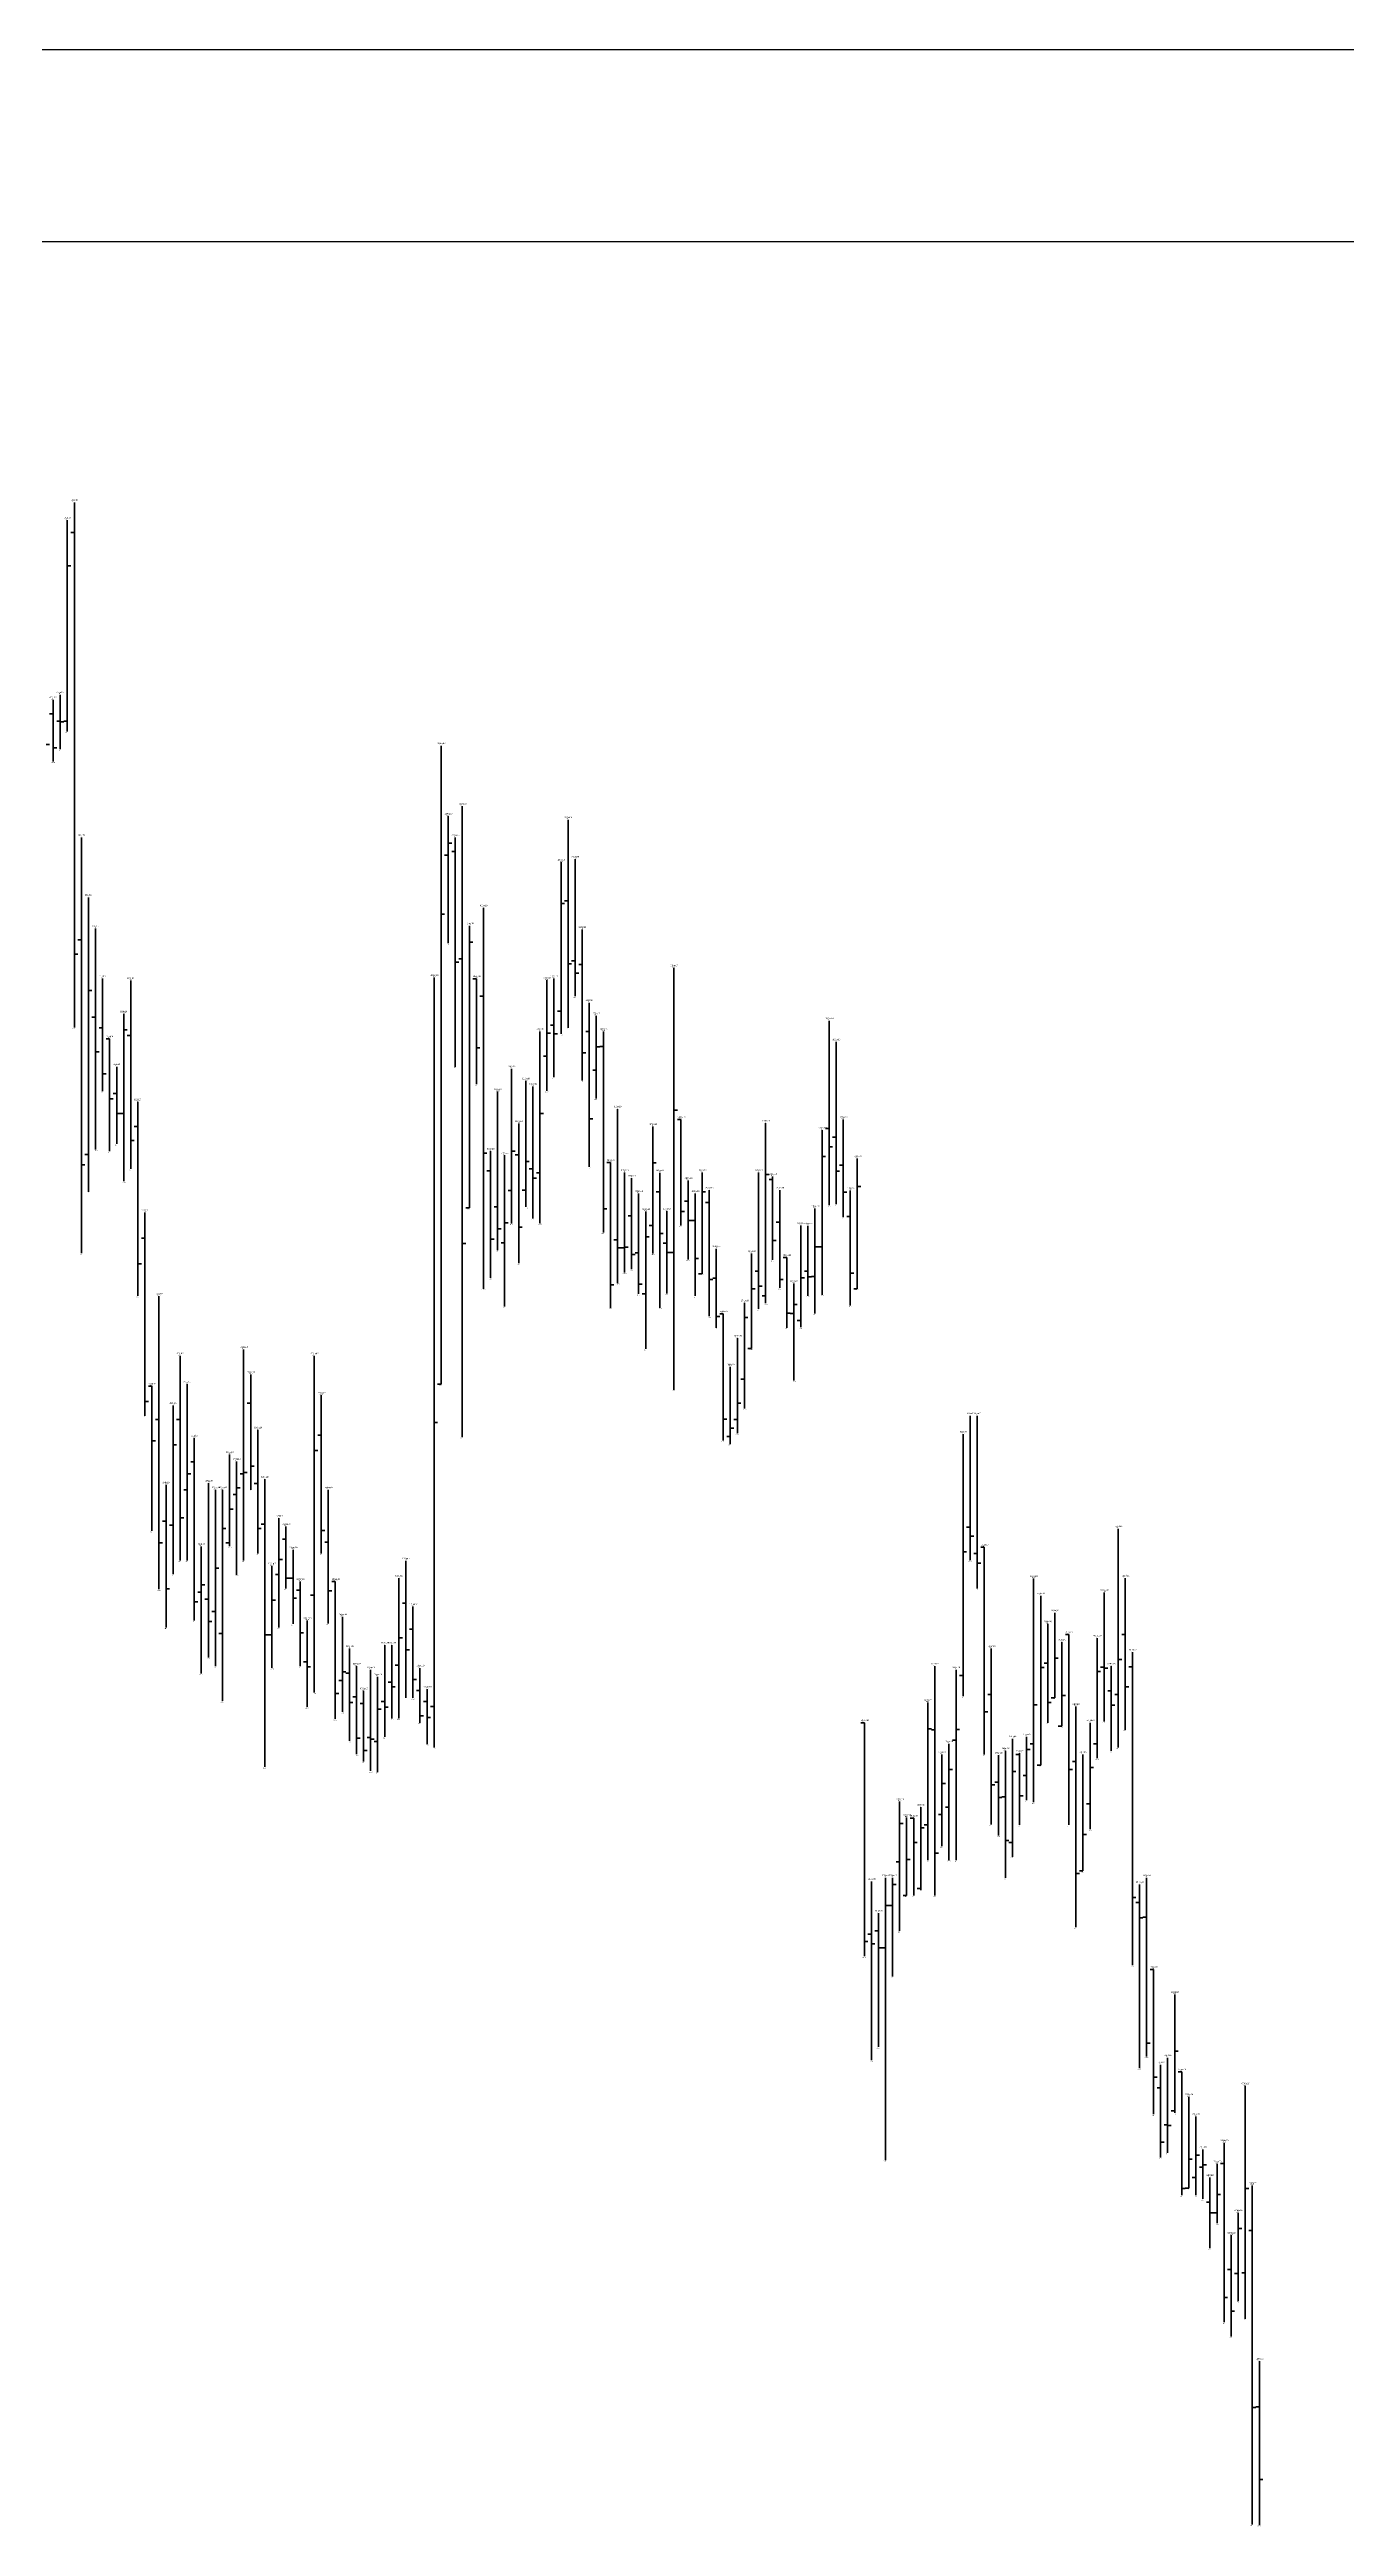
# Model space of a CAD drawing. Header units: inches. Extents: x 0 to 30000, y -20 to 2443.
# Drawn here: x 6080.5 to 6264.4, y 548 to 899.2 of the extents above; entities that cross this region are included whole.
import ezdxf

# ---------------------------------------------------------------- set-up
doc = ezdxf.new("R2010")
doc.units = ezdxf.units.IN
doc.header["$MEASUREMENT"] = 0
for name, color, linetype in [('DATE', 7, 'Continuous'), ('Graph', 7, 'Continuous'), ('Rate', 7, 'Continuous')]:
    doc.layers.add(name, color=color, linetype=linetype)
doc.styles.get("Standard").update_dxf_attribs({"font": 'arial.ttf'})

msp = doc.modelspace()

# ---------------------------------------------------------------- linework, layer by layer
at = {"layer": 'Graph', "color": 3, "lineweight": 35}
for p, q in [((6083, 832.5), (6083, 802.5)), ((6083, 826), (6083.5, 826)), ((6080, 800.675), (6080.5, 800.675)), ((6083, 804), (6082.5, 804)), ((6136, 800.5), (6136, 710)), ((6137, 790.5), (6137, 772.5)), ((6137, 786.675), (6137.5, 786.675)), ((6137, 785), (6136.5, 785)), ((6153, 783.975), (6153, 759.65)), ((6086, 779), (6086, 737.25)), ((6136, 776.625), (6136.5, 776.625)), ((6153, 778.15), (6153.5, 778.15)), ((6140, 774.975), (6140, 735)), ((6140, 772.675), (6140.5, 772.675)), ((6086, 765.8), (6086.5, 765.8)), ((6135, 767.625), (6135, 658.475)), ((6151, 767.25), (6151, 751.575)), ((6169, 769), (6169, 709.2)), ((6091, 762.475), (6091, 738.775)), ((6153, 762.85), (6152.5, 762.85)), ((6158, 762.2), (6158, 750.5)), ((6091, 760.225), (6091.5, 760.225)), ((6150, 760), (6150, 732.825)), ((6151, 759.75), (6151.5, 759.75)), ((6151, 756.5), (6150.5, 756.5)), ((6158, 757.8), (6158.5, 757.8)), ((6146, 754.7), (6146, 732.75)), ((6148, 752.975), (6148, 735.125)), ((6158, 754.5), (6157.5, 754.5)), ((6091, 748.375), (6090.5, 748.375)), ((6150, 748.35), (6150.5, 748.35)), ((6169, 748.825), (6169.5, 748.825)), ((6166, 746.5), (6166, 728.525)), ((6182, 747), (6182, 721.475)), ((6190, 746), (6190, 722.675)), ((6086, 742.55), (6085.5, 742.55)), ((6145, 742.475), (6145, 721)), ((6146, 743), (6146.5, 743)), ((6148, 741.575), (6148.5, 741.575)), ((6166, 741.375), (6166.5, 741.375)), ((6190, 742.25), (6190.5, 742.25)), ((6195, 742), (6195, 723.525)), ((6146, 737.45), (6145.5, 737.45)), ((6148, 737.475), (6147.5, 737.475)), ((6150, 739.95), (6149.5, 739.95)), ((6162, 740), (6162, 725.825)), ((6173, 740), (6173, 725.65)), ((6182, 739.7), (6182.5, 739.7)), ((6195, 738), (6195.5, 738)), ((6140, 735), (6139.5, 735)), ((6165, 734.45), (6165, 715)), ((6173, 737.275), (6173.5, 737.275)), ((6189, 734.9), (6189, 720)), ((6145, 732.875), (6145.5, 732.875)), ((6165, 730.875), (6165.5, 730.875)), ((6166, 732.5), (6165.5, 732.5)), ((6187, 732.5), (6187, 718.05)), ((6145, 730.05), (6144.5, 730.05)), ((6162, 729.3), (6161.5, 729.3)), ((6162, 729.425), (6162.5, 729.425)), ((6169, 728.675), (6168.5, 728.675)), ((6180, 728.5), (6180, 715.05)), ((6189, 729.45), (6189.5, 729.45)), ((6190, 729.45), (6189.5, 729.45)), ((6173, 725.65), (6172.5, 725.65)), ((6180, 723.5), (6180.5, 723.5)), ((6186, 724.25), (6186, 710.525)), ((6187, 725.075), (6187.5, 725.075)), ((6189, 725.25), (6188.5, 725.25)), ((6195, 723.525), (6194.5, 723.525)), ((6165, 722.775), (6164.5, 722.775)), ((6179, 721.5), (6179, 706.525)), ((6182, 722.5), (6181.5, 722.5)), ((6186, 720), (6185.5, 720)), ((6186, 721.3), (6186.5, 721.3)), ((6178, 716.5), (6178, 703.05)), ((6179, 719.425), (6179.5, 719.425)), ((6187, 719), (6186.5, 719)), ((6108, 714.925), (6108, 685)), ((6118, 714), (6118, 666.275)), ((6180, 715.05), (6179.5, 715.05)), ((6100, 710), (6100, 685)), ((6136, 710), (6135.5, 710)), ((6177, 712.45), (6177, 701.5)), ((6179, 710.7), (6178.5, 710.7)), ((6098, 706.95), (6098, 683.05)), ((6178, 707.3), (6178.5, 707.3)), ((6135, 704.55), (6135.5, 704.55)), ((6177, 702.55), (6176.5, 702.55)), ((6177, 703.75), (6177.5, 703.75)), ((6178, 705), (6177.5, 705)), ((6210, 702.9), (6210, 665.75)), ((6098, 701.4), (6098.5, 701.4)), ((6106, 700), (6106, 687.025)), ((6107, 699.05), (6107, 682.975)), ((6118, 700.6), (6118.5, 700.6)), ((6100, 697.275), (6100.5, 697.275)), ((6108, 697.3), (6107.5, 697.3)), ((6108, 697.475), (6108.5, 697.475)), ((6100, 695), (6099.5, 695)), ((6104, 695), (6104, 670)), ((6105, 695), (6105, 665.1)), ((6106, 692.275), (6106.5, 692.275)), ((6107, 694.35), (6106.5, 694.35)), ((6107, 695.275), (6107.5, 695.275)), ((6098, 690), (6097.5, 690)), ((6105, 689.55), (6105.5, 689.55)), ((6113, 691), (6113, 675.5)), ((6232, 689.5), (6232, 658.5)), ((6102, 687), (6102, 668.95)), ((6106, 687.5), (6105.5, 687.5)), ((6113, 685.15), (6113.5, 685.15)), ((6210, 686.2), (6210.5, 686.2)), ((6102, 681.55), (6102.5, 681.55)), ((6104, 683.9), (6104.5, 683.9)), ((6112, 684.225), (6112, 669.775)), ((6113, 683), (6112.5, 683)), ((6130, 682.5), (6130, 662.65)), ((6220, 682.425), (6220, 650.725)), ((6102, 680.5), (6101.5, 680.5)), ((6104, 677.75), (6103.5, 677.75)), ((6112, 679.375), (6112.5, 679.375)), ((6118, 680.1), (6117.5, 680.1)), ((6221, 680), (6221, 656)), ((6105, 674.65), (6104.5, 674.65)), ((6112, 674.45), (6111.5, 674.45)), ((6122, 677), (6122, 663.525)), ((6223, 677.575), (6223, 665.5)), ((6130, 674.025), (6130.5, 674.025)), ((6223, 671.125), (6223.5, 671.125)), ((6224, 673.425), (6224, 661.5)), ((6229, 674), (6229, 656.975)), ((6232, 670.975), (6232.5, 670.975)), ((6122, 668), (6121.5, 668)), ((6122, 669.225), (6122.5, 669.225)), ((6127, 668.5), (6127, 655)), ((6130, 670.175), (6129.5, 670.175)), ((6209, 669.5), (6209, 642.5)), ((6210, 668.7), (6209.5, 668.7)), ((6221, 669.8), (6221.5, 669.8)), ((6229, 669.25), (6229.5, 669.25)), ((6127, 663.925), (6127.5, 663.925)), ((6135, 664.3), (6134.5, 664.3)), ((6205, 664.85), (6205, 642.5)), ((6220, 664.525), (6220.5, 664.525)), ((6223, 665.5), (6222.5, 665.5)), ((6224, 665.875), (6224.5, 665.875)), ((6232, 666), (6231.5, 666)), ((6205, 661.125), (6205.5, 661.125)), ((6209, 661.05), (6209.5, 661.05)), ((6224, 661.5), (6223.5, 661.5)), ((6228, 662), (6228, 646.9)), ((6127, 659.35), (6126.5, 659.35)), ((6207, 657.5), (6207, 644.5)), ((6208, 659), (6208, 642.525)), ((6209, 659.5), (6208.5, 659.5)), ((6217, 659.725), (6217, 643)), ((6219, 660), (6219, 651)), ((6219, 658.2), (6219.5, 658.2)), ((6220, 659), (6219.5, 659)), ((6227, 657.5), (6227, 641)), ((6229, 659), (6228.5, 659)), ((6207, 653.375), (6207.5, 653.375)), ((6208, 655.35), (6208.5, 655.35)), ((6217, 655.075), (6217.5, 655.075)), ((6219, 654.5), (6218.5, 654.5)), ((6221, 656), (6220.5, 656)), ((6228, 655.65), (6228.5, 655.65)), ((6201, 650.825), (6201, 632.5)), ((6204, 650), (6204, 638.25)), ((6208, 650), (6207.5, 650)), ((6228, 650.5), (6227.5, 650.5)), ((6201, 647.725), (6201.5, 647.725)), ((6202, 648.55), (6202, 637.5)), ((6204, 647.1), (6204.5, 647.1)), ((6205, 647.5), (6204.5, 647.5)), ((6207, 649), (6206.5, 649)), ((6227, 646.15), (6227.5, 646.15)), ((6202, 642.625), (6202.5, 642.625)), ((6217, 645), (6216.5, 645)), ((6199, 640), (6199, 600)), ((6200, 640), (6200, 626)), ((6201, 642.25), (6200.5, 642.25)), ((6227, 641), (6226.5, 641)), ((6199, 636.075), (6199.5, 636.075)), ((6200, 636.075), (6199.5, 636.075)), ((6200, 639.05), (6200.5, 639.05)), ((6202, 637.5), (6201.5, 637.5)), ((6204, 638.5), (6203.5, 638.5)), ((6199, 630.075), (6198.5, 630.075)), ((6240, 623.45), (6240, 606.675)), ((6240, 615.45), (6240.5, 615.45)), ((6242, 608.95), (6242, 596)), ((6250, 610.5), (6250, 577.5)), ((6240, 606.95), (6239.5, 606.95)), ((6243, 606.175), (6243, 595)), ((6243, 600.7), (6243.5, 600.7)), ((6244, 601.5), (6244, 594.5)), ((6242, 600.1), (6242.5, 600.1)), ((6243, 597.5), (6242.5, 597.5)), ((6244, 599), (6243.5, 599)), ((6244, 599.3), (6244.5, 599.3)), ((6246, 599.45), (6246, 591.025)), ((6242, 596), (6241.5, 596)), ((6246, 595.1), (6246.5, 595.1)), ((6250, 595.95), (6250.5, 595.95)), ((6246, 592.5), (6245.5, 592.5)), ((6249, 592.5), (6249, 580)), ((6249, 590.275), (6249.5, 590.275)), ((6249, 583.9), (6248.5, 583.9)), ((6250, 584), (6249.5, 584))]:
    msp.add_line(p, q, dxfattribs=at)
at = {"layer": 'Graph', "color": 1, "lineweight": 35}
for p, q in [((6084, 835), (6084, 760.55)), ((6084, 830.75), (6083.5, 830.75)), ((6082, 807.725), (6082, 800)), ((6081, 805), (6080.5, 805)), ((6081, 807), (6081, 798.275)), ((6082, 803.975), (6081.5, 803.975)), ((6082, 803.875), (6082.5, 803.875)), ((6081, 800.225), (6081.5, 800.225)), ((6139, 791.95), (6139, 702.5)), ((6085, 787.5), (6085, 728.55)), ((6138, 787.5), (6138, 755)), ((6154, 790), (6154, 760.5)), ((6138, 785.5), (6137.5, 785.5)), ((6155, 784.425), (6155, 765)), ((6142, 777.5), (6142, 723.525)), ((6154, 778.5), (6153.5, 778.5)), ((6085, 773), (6084.5, 773)), ((6087, 774.6), (6087, 743.275)), ((6156, 774.425), (6156, 753.025)), ((6084, 770.975), (6084.5, 770.975)), ((6138, 769.8), (6138.5, 769.8)), ((6139, 770.275), (6138.5, 770.275)), ((6154, 769.6), (6154.5, 769.6)), ((6155, 770), (6154.5, 770)), ((6156, 769.5), (6155.5, 769.5)), ((6088, 767.5), (6088, 751.55)), ((6092, 767.2), (6092, 740.5)), ((6141, 767.475), (6140.5, 767.475)), ((6141, 767.475), (6141, 752.5)), ((6152, 767.5), (6152, 753.5)), ((6155, 768.275), (6155.5, 768.275)), ((6087, 762), (6086.5, 762)), ((6142, 765), (6141.5, 765)), ((6157, 764.075), (6157, 740.8)), ((6088, 760.5), (6087.5, 760.5)), ((6089, 758.95), (6088.5, 758.95)), ((6089, 758.95), (6089, 743)), ((6092, 759.425), (6091.5, 759.425)), ((6152, 760.9), (6151.5, 760.9)), ((6152, 759.65), (6152.5, 759.65)), ((6157, 760), (6156.5, 760)), ((6159, 759.975), (6159, 731.5)), ((6191, 761.5), (6191, 735.35)), ((6192, 758.5), (6192, 735.5)), ((6087, 757.1), (6087.5, 757.1)), ((6090, 755), (6090, 744.05)), ((6141, 757.675), (6141.5, 757.675)), ((6156, 756.95), (6156.5, 756.95)), ((6159, 757.875), (6158.5, 757.875)), ((6088, 753.975), (6088.5, 753.975)), ((6149, 752.2), (6149, 733.5)), ((6089, 750.425), (6089.5, 750.425)), ((6090, 751.2), (6089.5, 751.2)), ((6090, 748.375), (6090.5, 748.375)), ((6093, 750), (6093, 722.5)), ((6144, 751.425), (6144, 729)), ((6161, 749), (6161, 724.325)), ((6092, 744.55), (6092.5, 744.55)), ((6093, 746.5), (6092.5, 746.5)), ((6147, 746.925), (6147, 727.15)), ((6157, 747.625), (6157.5, 747.625)), ((6170, 747.5), (6169.5, 747.5)), ((6170, 747.5), (6170, 732.5)), ((6191, 746.25), (6190.5, 746.25)), ((6192, 745), (6191.5, 745)), ((6193, 747.5), (6193, 733.65)), ((6085, 741.1), (6085.5, 741.1)), ((6142, 742.75), (6142.5, 742.75)), ((6143, 743), (6143, 725.05)), ((6147, 742.5), (6146.5, 742.5)), ((6160, 741.4), (6159.5, 741.4)), ((6160, 741.4), (6160, 720.825)), ((6191, 743.625), (6191.5, 743.625)), ((6193, 741.05), (6192.5, 741.05)), ((6143, 740.225), (6142.5, 740.225)), ((6149, 740.5), (6148.5, 740.5)), ((6149, 739.2), (6149.5, 739.2)), ((6163, 739.2), (6163, 726.35)), ((6167, 739.95), (6167, 720.825)), ((6171, 738.85), (6171, 727.65)), ((6174, 737.5), (6174, 719.625)), ((6181, 740), (6181, 720.65)), ((6183, 739), (6182.5, 739)), ((6183, 739.45), (6183, 727.6)), ((6184, 737.5), (6184, 723.65)), ((6192, 740.2), (6192.5, 740.2)), ((6194, 737.45), (6194, 721.125)), ((6094, 734.325), (6094, 705.525)), ((6144, 735.125), (6143.5, 735.125)), ((6159, 734.825), (6159.5, 734.825)), ((6164, 737), (6164, 722.775)), ((6167, 737.25), (6166.5, 737.25)), ((6168, 734.5), (6168, 722.85)), ((6170, 734.45), (6170.5, 734.45)), ((6171, 735.95), (6170.5, 735.95)), ((6172, 737), (6172, 722.5)), ((6174, 735.75), (6173.5, 735.75)), ((6193, 737.2), (6193.5, 737.2)), ((6094, 730.675), (6093.5, 730.675)), ((6143, 730.55), (6143.5, 730.55)), ((6144, 732.025), (6144.5, 732.025)), ((6147, 732.225), (6147.5, 732.225)), ((6161, 730.45), (6160.5, 730.45)), ((6163, 733.85), (6162.5, 733.85)), ((6167, 731.35), (6167.5, 731.35)), ((6171, 733.175), (6171.5, 733.175)), ((6172, 733.175), (6171.5, 733.175)), ((6184, 732.95), (6183.5, 732.95)), ((6188, 732.45), (6188, 722.525)), ((6194, 733.775), (6193.5, 733.775)), ((6093, 727.05), (6093.5, 727.05)), ((6139, 729.95), (6139.5, 729.95)), ((6161, 729.3), (6161.5, 729.3)), ((6163, 728.35), (6163.5, 728.35)), ((6164, 728.625), (6163.5, 728.625)), ((6168, 730), (6167.5, 730)), ((6168, 728.675), (6168.5, 728.675)), ((6172, 727.825), (6172.5, 727.825)), ((6175, 729.2), (6175, 718)), ((6183, 730.35), (6183.5, 730.35)), ((6185, 727.925), (6184.5, 727.925)), ((6185, 727.925), (6185, 718)), ((6160, 724.075), (6160.5, 724.075)), ((6164, 724.175), (6164.5, 724.175)), ((6174, 724.825), (6174.5, 724.825)), ((6175, 725), (6174.5, 725)), ((6181, 726), (6180.5, 726)), ((6181, 723.9), (6181.5, 723.9)), ((6184, 724.85), (6184.5, 724.85)), ((6188, 726), (6187.5, 726)), ((6188, 725.2), (6188.5, 725.2)), ((6194, 725.725), (6194.5, 725.725)), ((6096, 722.475), (6096, 680.925)), ((6176, 719.975), (6175.5, 719.975)), ((6176, 719.975), (6176, 702)), ((6185, 720.075), (6185.5, 720.075)), ((6175, 719.6), (6175.5, 719.6)), ((6099, 714), (6099, 685)), ((6095, 709.7), (6094.5, 709.7)), ((6095, 709.7), (6095, 689.175)), ((6109, 711.35), (6109, 695)), ((6094, 707.55), (6094.5, 707.55)), ((6109, 707.3), (6108.5, 707.3)), ((6119, 708.425), (6119, 686)), ((6096, 705), (6095.5, 705)), ((6099, 705), (6098.5, 705)), ((6101, 702.35), (6101, 676.475)), ((6110, 703.5), (6110, 686)), ((6119, 702.775), (6118.5, 702.775)), ((6176, 705.025), (6176.5, 705.025)), ((6211, 705.5), (6211, 685.05)), ((6212, 705.5), (6212, 681)), ((6095, 701.95), (6095.5, 701.95)), ((6101, 699), (6100.5, 699)), ((6097, 695.7), (6097, 675.5)), ((6103, 695.975), (6103, 671.225)), ((6109, 698.35), (6109.5, 698.35)), ((6110, 695.9), (6109.5, 695.9)), ((6111, 696.5), (6111, 655.75)), ((6120, 695.025), (6120, 676.05)), ((6097, 690.55), (6096.5, 690.55)), ((6099, 691.025), (6099.5, 691.025)), ((6110, 689.55), (6110.5, 689.55)), ((6111, 690.15), (6110.5, 690.15)), ((6114, 689.825), (6114, 681)), ((6119, 689.25), (6119.5, 689.25)), ((6211, 689.7), (6210.5, 689.7)), ((6211, 688.425), (6211.5, 688.425)), ((6096, 687.475), (6096.5, 687.475)), ((6114, 688), (6113.5, 688)), ((6115, 686.5), (6115, 676)), ((6120, 687.575), (6119.5, 687.575)), ((6131, 684.95), (6131, 665.5)), ((6212, 686), (6211.5, 686)), ((6213, 686.9), (6212.5, 686.9)), ((6213, 686.9), (6213, 657.5)), ((6114, 682.475), (6114.5, 682.475)), ((6115, 682.475), (6114.5, 682.475)), ((6116, 682), (6116, 670)), ((6121, 682), (6120.5, 682)), ((6121, 682), (6121, 662.55)), ((6212, 684.6), (6212.5, 684.6)), ((6233, 682.5), (6233, 661)), ((6097, 680.975), (6097.5, 680.975)), ((6101, 679.15), (6101.5, 679.15)), ((6103, 679.5), (6102.5, 679.5)), ((6115, 679.675), (6115.5, 679.675)), ((6116, 680.775), (6115.5, 680.775)), ((6120, 680.7), (6120.5, 680.7)), ((6131, 678.925), (6130.5, 678.925)), ((6132, 678.475), (6132, 665.525)), ((6230, 680.475), (6230, 662.15)), ((6103, 676.325), (6103.5, 676.325)), ((6111, 674.475), (6111.5, 674.475)), ((6116, 674.725), (6116.5, 674.725)), ((6117, 676.475), (6117, 664.25)), ((6132, 675.25), (6131.5, 675.25)), ((6222, 676), (6222, 662)), ((6225, 674.5), (6224.5, 674.5)), ((6225, 674.5), (6225, 647.5)), ((6233, 674.5), (6232.5, 674.5)), ((6123, 672.5), (6123, 659.425)), ((6128, 673), (6128, 660)), ((6129, 673), (6129, 662.575)), ((6131, 672.325), (6131.5, 672.325)), ((6214, 672.5), (6214, 647.55)), ((6234, 672), (6234, 627.6)), ((6117, 670.625), (6116.5, 670.625)), ((6117, 669.9), (6117.5, 669.9)), ((6123, 669), (6122.5, 669)), ((6124, 670), (6124, 657.525)), ((6126, 669.5), (6126, 655.175)), ((6129, 667.75), (6128.5, 667.75)), ((6132, 668.125), (6132.5, 668.125)), ((6133, 669.75), (6133, 662)), ((6206, 670), (6206, 637.5)), ((6222, 670.425), (6221.5, 670.425)), ((6230, 669.85), (6229.5, 669.85)), ((6230, 669.725), (6230.5, 669.725)), ((6231, 670), (6231, 658)), ((6234, 669.9), (6233.5, 669.9)), ((6121, 666.15), (6121.5, 666.15)), ((6123, 664.875), (6123.5, 664.875)), ((6124, 665.675), (6123.5, 665.675)), ((6125, 664.7), (6124.5, 664.7)), ((6125, 666.5), (6125, 656.5)), ((6128, 665), (6127.5, 665)), ((6128, 664.2), (6128.5, 664.2)), ((6129, 667.075), (6129.5, 667.075)), ((6133, 666.55), (6132.5, 666.55)), ((6134, 665), (6133.5, 665)), ((6134, 666.75), (6134, 658.975)), ((6214, 666), (6213.5, 666)), ((6222, 664.875), (6222.5, 664.875)), ((6226, 664.275), (6226, 633)), ((6231, 666.5), (6230.5, 666.5)), ((6231, 664.475), (6231.5, 664.475)), ((6233, 667.1), (6233.5, 667.1)), ((6133, 662.95), (6133.5, 662.95)), ((6134, 662.725), (6134.5, 662.725)), ((6196, 662), (6195.5, 662)), ((6196, 662), (6196, 628.9)), ((6206, 660.975), (6205.5, 660.975)), ((6213, 663.525), (6213.5, 663.525)), ((6124, 659.8), (6124.5, 659.8)), ((6125, 658.075), (6125.5, 658.075)), ((6126, 659.9), (6125.5, 659.9)), ((6126, 659.65), (6126.5, 659.65)), ((6215, 657.375), (6215, 646.025)), ((6216, 658), (6216, 640)), ((6218, 657.5), (6217.5, 657.5)), ((6218, 657.675), (6218, 647.5)), ((6214, 653.175), (6214.5, 653.175)), ((6215, 653.575), (6214.5, 653.575)), ((6225, 655.35), (6225.5, 655.35)), ((6226, 656.5), (6225.5, 656.5)), ((6215, 651.375), (6215.5, 651.375)), ((6216, 651.5), (6215.5, 651.5)), ((6218, 651.65), (6218.5, 651.65)), ((6203, 648.475), (6202.5, 648.475)), ((6203, 648.475), (6203, 637.5)), ((6203, 645), (6203.5, 645)), ((6206, 643.5), (6206.5, 643.5)), ((6216, 645.3), (6216.5, 645.3)), ((6197, 639.5), (6197, 614.15)), ((6226, 640.625), (6226.5, 640.625)), ((6236, 640), (6236, 614.675)), ((6234, 637.225), (6234.5, 637.225)), ((6235, 636.5), (6234.5, 636.5)), ((6235, 639.075), (6235, 613.075)), ((6198, 632.475), (6197.5, 632.475)), ((6198, 635), (6198, 616.05)), ((6235, 634.325), (6235.5, 634.325)), ((6236, 634.425), (6235.5, 634.425)), ((6196, 631), (6196.5, 631)), ((6197, 632), (6196.5, 632)), ((6197, 630.65), (6197.5, 630.65)), ((6198, 630.075), (6198.5, 630.075)), ((6237, 627), (6236.5, 627)), ((6237, 627), (6237, 606.5)), ((6236, 616.55), (6236.5, 616.55)), ((6237, 611.75), (6237.5, 611.75)), ((6238, 613.5), (6238, 600.35)), ((6239, 614.5), (6239, 601)), ((6241, 612.5), (6240.5, 612.5)), ((6241, 612.5), (6241, 595)), ((6238, 610.25), (6237.5, 610.25)), ((6239, 605), (6238.5, 605)), ((6239, 604.875), (6239.5, 604.875)), ((6238, 602.55), (6238.5, 602.55)), ((6247, 602.425), (6247, 577)), ((6245, 597.5), (6245, 587.5)), ((6247, 599.5), (6246.5, 599.5)), ((6241, 595.975), (6241.5, 595.975)), ((6245, 594), (6244.5, 594)), ((6251, 596.375), (6251, 548.35)), ((6245, 592.5), (6245.5, 592.5)), ((6251, 590), (6250.5, 590)), ((6248, 589.325), (6248, 575)), ((6248, 584.475), (6247.5, 584.475)), ((6247, 580.5), (6247.5, 580.5)), ((6248, 578.575), (6248.5, 578.575)), ((6252, 571.5), (6252, 548.25)), ((6251, 564.925), (6251.5, 564.925)), ((6252, 565), (6251.5, 565)), ((6252, 554.725), (6252.5, 554.725))]:
    msp.add_line(p, q, dxfattribs=at)
at = {"layer": 'Rate'}
for p, q in [((3242, 899.2), (7229.516, 899.2)), ((3207, 872), (7194.516, 872))]:
    msp.add_line(p, q, dxfattribs=at)

# ---------------------------------------------------------------- texts
at = {"layer": 'DATE'}
for s, p in [('04Jul19', (6082.5, 832.75)), ('05Jul19', (6083.5, 835.25)), ('03Jul19', (6081.5, 807.975)), ('02Jul19', (6080.5, 807.25)), ('23Sep19', (6135.5, 800.75)), ('24Sep19', (6136.5, 790.75)), ('26Sep19', (6138.5, 792.2)), ('22Oct19', (6153.5, 790.25)), ('08Jul19', (6084.5, 787.75)), ('25Sep19', (6137.5, 787.75)), ('18Oct19', (6152.5, 784.225)), ('23Oct19', (6154.5, 784.675)), ('09Jul19', (6085.5, 779.25)), ('01Oct19', (6141.5, 777.75)), ('10Jul19', (6086.5, 774.85)), ('27Sep19', (6139.5, 775.225)), ('24Oct19', (6155.5, 774.675)), ('13Nov19', (6168.5, 769.25)), ('11Jul19', (6087.5, 767.75)), ('17Jul19', (6091.5, 767.45)), ('20Sep19', (6134.5, 767.875)), ('30Sep19', (6140.5, 767.725)), ('16Oct19', (6150.5, 767.5)), ('17Oct19', (6151.5, 767.75)), ('16Jul19', (6090.5, 762.725)), ('25Oct19', (6156.5, 764.325)), ('27Oct19', (6157.5, 762.45)), ('12Jul19', (6088.5, 759.2)), ('15Oct19', (6149.5, 760.25)), ('29Oct19', (6158.5, 760.225)), ('13Dec19', (6190.5, 761.75)), ('16Dec19', (6191.5, 758.75)), ('15Jul19', (6089.5, 755.25)), ('09Oct19', (6145.5, 754.95)), ('04Oct19', (6143.5, 751.675)), ('11Oct19', (6147.5, 753.225)), ('14Oct19', (6148.5, 752.45)), ('18Jul19', (6092.5, 750.25)), ('31Oct19', (6160.5, 749.25)), ('14Nov19', (6169.5, 747.75)), ('17Dec19', (6192.5, 747.75)), ('10Oct19', (6146.5, 747.175)), ('07Nov19', (6165.5, 746.75)), ('02Dec19', (6181.5, 747.25)), ('12Dec19', (6189.5, 746.25)), ('03Oct19', (6142.5, 743.25)), ('07Oct19', (6144.5, 742.725)), ('30Oct19', (6159.5, 741.65)), ('19Dec19', (6194.5, 742.25)), ('01Nov19', (6161.5, 740.25)), ('04Nov19', (6162.5, 739.45)), ('05Nov19', (6163.5, 737.25)), ('08Nov19', (6166.5, 740.2)), ('15Nov19', (6170.5, 739.1)), ('18Nov19', (6171.5, 737.25)), ('19Nov19', (6172.5, 740.25)), ('20Nov19', (6173.5, 737.75)), ('29Nov19', (6180.5, 740.25)), ('03Dec19', (6182.5, 739.7)), ('04Dec19', (6183.5, 737.75)), ('18Dec19', (6193.5, 737.7)), ('19Jul19', (6093.5, 734.575)), ('06Nov19', (6164.5, 734.7)), ('11Nov19', (6167.5, 734.75)), ('11Dec19', (6188.5, 735.15)), ('09Dec19', (6186.5, 732.75)), ('10Dec19', (6187.5, 732.7)), ('21Nov19', (6174.5, 729.45)), ('28Nov19', (6179.5, 728.75)), ('05Dec19', (6184.5, 728.175)), ('06Dec19', (6185.5, 724.5)), ('23Jul19', (6095.5, 722.725)), ('22Nov19', (6175.5, 720.225)), ('27Nov19', (6178.5, 721.75)), ('26Nov19', (6177.5, 716.75)), ('26Jul19', (6098.5, 714.25)), ('08Aug19', (6107.5, 715.175)), ('26Aug19', (6117.5, 714.25)), ('25Nov19', (6176.5, 712.7)), ('22Jul19', (6094.5, 709.95)), ('29Jul19', (6099.5, 710.25)), ('09Aug19', (6108.5, 711.6)), ('25Jul19', (6097.5, 707.2)), ('27Aug19', (6118.5, 708.675)), ('13Jan20', (6210.5, 705.75)), ('14Jan20', (6211.5, 705.75)), ('30Jul19', (6100.5, 702.6)), ('13Aug19', (6109.5, 703.75)), ('10Jan20', (6209.5, 703.15)), ('06Aug19', (6105.5, 700.25)), ('07Aug19', (6106.5, 699.3)), ('24Jul19', (6096.5, 695.95)), ('01Aug19', (6102.5, 696.225)), ('02Aug19', (6103.5, 695.25)), ('05Aug19', (6104.5, 695.25)), ('14Aug19', (6110.5, 696.75)), ('28Aug19', (6119.5, 695.275)), ('19Aug19', (6112.5, 691.25)), ('20Aug19', (6113.5, 690.075)), ('10Feb20', (6231.5, 689.75)), ('31Jul19', (6101.5, 687.25)), ('21Aug19', (6114.5, 686.75)), ('16Sep19', (6130.5, 685.2)), ('15Jan20', (6212.5, 687.15)), ('16Aug19', (6111.5, 684.475)), ('22Aug19', (6115.5, 682.25)), ('29Aug19', (6120.5, 682.25)), ('13Sep19', (6129.5, 682.75)), ('24Jan20', (6219.5, 682.675)), ('11Feb20', (6232.5, 682.75)), ('17Sep19', (6131.5, 678.725)), ('27Jan20', (6220.5, 680.25)), ('29Jan20', (6222.5, 677.825)), ('06Feb20', (6229.5, 680.725)), ('23Aug19', (6116.5, 676.725)), ('30Aug19', (6121.5, 677.25)), ('28Jan20', (6221.5, 676.25)), ('31Jan20', (6224.5, 674.75)), ('05Feb20', (6228.5, 674.25)), ('03Sep19', (6122.5, 672.75)), ('11Sep19', (6127.5, 673.25)), ('12Sep19', (6128.5, 673.25)), ('16Jan20', (6213.5, 672.75)), ('30Jan20', (6223.5, 673.675)), ('12Feb20', (6233.5, 672.25)), ('04Sep19', (6123.5, 670.25)), ('06Sep19', (6125.5, 669.75)), ('09Sep19', (6126.5, 668.75)), ('18Sep19', (6132.5, 670)), ('19Sep19', (6133.5, 667)), ('06Jan20', (6205.5, 670.25)), ('09Jan20', (6208.5, 669.75)), ('07Feb20', (6230.5, 670.25)), ('05Sep19', (6124.5, 666.75)), ('03Jan20', (6204.5, 665.1)), ('01Feb20', (6225.5, 664.525)), ('20Dec19', (6195.5, 662.25)), ('21Jan20', (6216.5, 659.975)), ('23Jan20', (6218.5, 660.25)), ('04Feb20', (6227.5, 662.25)), ('07Jan20', (6206.5, 657.75)), ('08Jan20', (6207.5, 659.25)), ('17Jan20', (6214.5, 657.625)), ('20Jan20', (6215.5, 658.25)), ('22Jan20', (6217.5, 657.925)), ('03Feb20', (6226.5, 657.75)), ('30Dec19', (6200.5, 651.075)), ('02Jan20', (6203.5, 650.25)), ('31Dec19', (6201.5, 648.8)), ('01Jan20', (6202.5, 648.725)), ('23Dec19', (6196.5, 639.75)), ('26Dec19', (6198.5, 640.25)), ('27Dec19', (6199.5, 640.25)), ('13Feb20', (6234.5, 639.325)), ('14Feb20', (6235.5, 640.25)), ('24Dec19', (6197.5, 635.25)), ('17Feb20', (6236.5, 627.25)), ('20Feb20', (6239.5, 623.7)), ('19Feb20', (6238.5, 614.75)), ('18Feb20', (6237.5, 613.75)), ('24Feb20', (6240.5, 612.75)), ('25Feb20', (6241.5, 609.2)), ('06Mar20', (6249.5, 610.75)), ('26Feb20', (6242.5, 606.425)), ('27Feb20', (6243.5, 601.75)), ('03Mar20', (6246.5, 602.675)), ('28Feb20', (6244.5, 597.75)), ('02Mar20', (6245.5, 599.7)), ('09Mar20', (6250.5, 596.625)), ('05Mar20', (6248.5, 592.75)), ('04Mar20', (6247.5, 589.575)), ('11Mar20', (6251.5, 571.75))]:
    msp.add_text(s, height=0.2, dxfattribs=at).set_placement(p)
at = {"layer": 'Rate'}
for s, p in [('1665', (6082.75, 832.6)), ('1670', (6083.75, 835.1)), ('1615.45', (6081.75, 807.825)), ('1614', (6080.75, 807.1)), ('1605', (6082.75, 802.3)), ('1601', (6135.75, 800.6)), ('1596.55', (6080.75, 798.075)), ('1600', (6081.75, 799.8)), ('1581', (6136.75, 790.6)), ('1583.9', (6138.75, 792.05)), ('1580', (6153.75, 790.1)), ('1575', (6084.75, 787.6)), ('1575', (6137.75, 787.6)), ('1567.95', (6152.75, 784.075)), ('1568.85', (6154.75, 784.525)), ('1558', (6085.75, 779.1)), ('1555', (6141.75, 777.6)), ('1549.2', (6086.75, 774.7)), ('1549.95', (6139.75, 775.075)), ('1548.85', (6155.75, 774.525)), ('1545', (6136.75, 772.3)), ('1538', (6168.75, 769.1)), ('1535', (6087.75, 767.6)), ('1534.4', (6091.75, 767.3)), ('1535.25', (6134.75, 767.725)), ('1534.95', (6140.75, 767.575)), ('1534.5', (6150.75, 767.35)), ('1535', (6151.75, 767.6)), ('1524.95', (6090.75, 762.575)), ('1530', (6154.75, 764.8)), ('1528.15', (6156.75, 764.175)), ('1524.4', (6157.75, 762.3)), ('1521.1', (6083.75, 760.35)), ('1517.9', (6088.75, 759.05)), ('1520', (6149.75, 760.1)), ('1519.3', (6152.75, 759.45)), ('1521', (6153.75, 760.3)), ('1519.95', (6158.75, 760.075)), ('1523', (6190.75, 761.6)), ('1517', (6191.75, 758.6)), ('1510', (6089.75, 755.1)), ('1510', (6137.75, 754.8)), ('1505', (6140.75, 752.3)), ('1502.85', (6143.75, 751.525)), ('1509.4', (6145.75, 754.8)), ('1505.95', (6147.75, 753.075)), ('1504.4', (6148.75, 752.3)), ('1503.15', (6150.75, 751.375)), ('1507', (6151.75, 753.3)), ('1506.05', (6155.75, 752.825)), ('1503.1', (6087.75, 751.35)), ('1500', (6092.75, 750.1)), ('1501', (6157.75, 750.3)), ('1498', (6160.75, 749.1)), ('1493.85', (6146.75, 747.025)), ('1493', (6165.75, 746.6)), ('1495', (6169.75, 747.6)), ('1494', (6181.75, 747.1)), ('1492', (6189.75, 746.1)), ('1495', (6192.75, 747.6)), ('1486.55', (6086.75, 743.075)), ('1486', (6088.75, 742.8)), ('1488.1', (6089.75, 743.85)), ('1486', (6142.75, 743.1)), ('1484.95', (6144.75, 742.575)), ('1482.8', (6159.75, 741.5)), ('1484', (6194.75, 742.1)), ('1477.55', (6090.75, 738.575)), ('1481', (6091.75, 740.3)), ('1481.6', (6156.75, 740.6)), ('1480', (6161.75, 740.1)), ('1478.4', (6162.75, 739.3)), ('1479.9', (6166.75, 740.05)), ('1477.7', (6170.75, 738.95)), ('1480', (6172.75, 740.1)), ('1475', (6173.75, 737.6)), ('1480', (6180.75, 740.1)), ('1478.9', (6182.75, 739.55)), ('1475', (6183.75, 737.6)), ('1474.9', (6193.75, 737.55)), ('1474.5', (6085.75, 737.05)), ('1468.65', (6093.75, 734.425)), ('1470', (6139.75, 734.8)), ('1470.25', (6147.75, 734.925)), ('1474', (6163.75, 737.1)), ('1468.9', (6164.75, 734.55)), ('1469', (6167.75, 734.6)), ('1474', (6171.75, 737.1)), ('1469.8', (6188.75, 735)), ('1470.7', (6190.75, 735.15)), ('1471', (6191.75, 735.3)), ('1465.5', (6145.75, 732.55)), ('1467', (6148.75, 733.3)), ('1465.65', (6149.75, 732.625)), ('1463', (6158.75, 731.3)), ('1465', (6169.75, 732.3)), ('1465', (6186.75, 732.6)), ('1464.9', (6187.75, 732.55)), ('1467.3', (6192.75, 733.45)), ('1457.1', (6084.75, 728.35)), ('1458', (6143.75, 728.8)), ('1454.3', (6146.75, 726.95)), ('1457.05', (6165.75, 728.325)), ('1455.3', (6170.75, 727.45)), ('1458.4', (6174.75, 729.3)), ('1457', (6179.75, 728.6)), ('1455.2', (6182.75, 727.4)), ('1455.85', (6184.75, 728.025)), ('1447.05', (6141.75, 723.325)), ('1450.1', (6142.75, 724.85)), ('1448.65', (6160.75, 724.125)), ('1451.65', (6161.75, 725.625)), ('1452.7', (6162.75, 726.15)), ('1451.3', (6172.75, 725.45)), ('1447.3', (6183.75, 723.45)), ('1448.5', (6185.75, 724.35)), ('1447.05', (6194.75, 723.325)), ('1445', (6092.75, 722.3)), ('1444.95', (6095.75, 722.575)), ('1442', (6144.75, 720.8)), ('1441.65', (6159.75, 720.625)), ('1445.55', (6163.75, 722.575)), ('1441.65', (6166.75, 720.625)), ('1445.7', (6167.75, 722.65)), ('1445', (6171.75, 722.3)), ('1439.95', (6175.75, 720.075)), ('1443', (6178.75, 721.6)), ('1441.3', (6180.75, 720.45)), ('1442.95', (6181.75, 721.275)), ('1445.05', (6187.75, 722.325)), ('1440', (6188.75, 719.8)), ('1445.35', (6189.75, 722.475)), ('1442.25', (6193.75, 720.925)), ('1439.25', (6173.75, 719.425)), ('1436', (6174.75, 717.8)), ('1433', (6177.75, 716.6)), ('1436', (6184.75, 717.8)), ('1436.1', (6186.75, 717.85)), ('1428', (6098.75, 714.1)), ('1429.85', (6107.75, 715.025)), ('1428', (6117.75, 714.1)), ('1430', (6164.75, 714.8)), ('1430.1', (6179.75, 714.85)), ('1419.4', (6094.75, 709.8)), ('1420', (6099.75, 710.1)), ('1422.7', (6108.75, 711.45)), ('1420', (6135.75, 709.8)), ('1424.9', (6176.75, 712.55)), ('1421.05', (6185.75, 710.325)), ('1413.9', (6097.75, 707.05)), ('1416.85', (6118.75, 708.525)), ('1418.4', (6168.75, 709)), ('1413.05', (6178.75, 706.325)), ('1411.05', (6093.75, 705.325)), ('1404.7', (6100.75, 702.45)), ('1407', (6109.75, 703.6)), ('1405', (6138.75, 702.3)), ('1406.1', (6177.75, 702.85)), ('1405.8', (6209.75, 703)), ('1411', (6210.75, 705.6)), ('1411', (6211.75, 705.6)), ('1400', (6105.75, 700.1)), ('1398.1', (6106.75, 699.15)), ('1404', (6175.75, 701.8)), ('1403', (6176.75, 701.3)), ('1391.4', (6096.75, 695.8)), ('1391.95', (6102.75, 696.075)), ('1393', (6110.75, 696.6)), ('1390', (6103.75, 695.1)), ('1390', (6104.75, 695.1)), ('1390', (6108.75, 694.8)), ('1390.05', (6119.75, 695.125)), ('1378.35', (6094.75, 688.975)), ('1382', (6112.75, 691.1)), ('1379.65', (6113.75, 689.925)), ('1379', (6231.75, 689.6)), ('1370', (6098.75, 684.8)), ('1370', (6099.75, 684.8)), ('1374', (6101.75, 687.1)), ('1374.05', (6105.75, 686.825)), ('1370', (6107.75, 684.8)), ('1372', (6109.75, 685.8)), ('1373', (6114.75, 686.6)), ('1372', (6118.75, 685.8)), ('1369.9', (6130.75, 685.05)), ('1370.1', (6210.75, 684.85)), ('1373.8', (6212.75, 687)), ('1366.1', (6097.75, 682.85)), ('1365.95', (6106.75, 682.775)), ('1368.45', (6111.75, 684.325)), ('1364', (6115.75, 682.1)), ('1364', (6120.75, 682.1)), ('1365', (6129.75, 682.6)), ('1364.85', (6219.75, 682.525)), ('1365', (6232.75, 682.6)), ('1361.85', (6095.75, 680.725)), ('1362', (6113.75, 680.8)), ('1356.95', (6131.75, 678.575)), ('1362', (6211.75, 680.8)), ('1360', (6220.75, 680.1)), ('1355.15', (6222.75, 677.675)), ('1360.95', (6229.75, 680.575)), ('1351', (6096.75, 675.3)), ('1352.95', (6100.75, 676.275)), ('1351', (6112.75, 675.3)), ('1352', (6114.75, 675.8)), ('1352.95', (6116.75, 676.575)), ('1352.1', (6119.75, 675.85)), ('1354', (6121.75, 677.1)), ('1352', (6221.75, 676.1)), ('1349', (6224.75, 674.6)), ('1342.45', (6102.75, 671.025)), ('1345', (6122.75, 672.6)), ('1346', (6127.75, 673.1)), ('1346', (6128.75, 673.1)), ('1345', (6213.75, 672.6)), ('1346.85', (6223.75, 673.525)), ('1348', (6228.75, 674.1)), ('1344', (6233.75, 672.1)), ('1337.9', (6101.75, 668.75)), ('1340', (6103.75, 669.8)), ('1339.55', (6111.75, 669.575)), ('1340', (6115.75, 669.8)), ('1340', (6123.75, 670.1)), ('1339', (6125.75, 669.6)), ('1337', (6126.75, 668.6)), ('1339.5', (6132.75, 669.85)), ('1340', (6205.75, 670.1)), ('1339', (6208.75, 669.6)), ('1340', (6230.75, 670.1)), ('1330.2', (6104.75, 664.9)), ('1328.5', (6116.75, 664.05)), ('1332.55', (6117.75, 666.075)), ('1333', (6124.75, 666.6)), ('1331', (6130.75, 665.3)), ('1331.05', (6131.75, 665.325)), ('1333.5', (6133.75, 666.85)), ('1329.7', (6204.75, 664.95)), ('1331.5', (6209.75, 665.55)), ('1331', (6222.75, 665.3)), ('1328.55', (6225.75, 664.375)), ('1325.1', (6120.75, 662.35)), ('1327.05', (6121.75, 663.325)), ('1325.15', (6128.75, 662.375)), ('1325.3', (6129.75, 662.45)), ('1324', (6132.75, 661.8)), ('1324', (6195.75, 662.1)), ('1320', (6218.75, 660.1)), ('1324', (6221.75, 661.8)), ('1323', (6223.75, 661.3)), ('1324', (6227.75, 662.1)), ('1324.3', (6229.75, 661.95)), ('1322', (6232.75, 660.8)), ('1318.85', (6122.75, 659.225)), ('1315.05', (6123.75, 657.325)), ('1320', (6127.75, 659.8)), ('1317.95', (6133.75, 658.775)), ('1316.95', (6134.75, 658.275)), ('1315', (6206.75, 657.6)), ('1318', (6207.75, 659.1)), ('1315', (6212.75, 657.3)), ('1314.75', (6214.75, 657.475)), ('1316', (6215.75, 658.1)), ('1319.45', (6216.75, 659.825)), ('1315.35', (6217.75, 657.775)), ('1315', (6226.75, 657.6)), ('1313.95', (6228.75, 656.775)), ('1316', (6230.75, 657.8)), ('1317', (6231.75, 658.3)), ('1311.5', (6110.75, 655.55)), ('1313', (6124.75, 656.3)), ('1310.35', (6125.75, 654.975)), ('1310', (6126.75, 654.8)), ('1312', (6220.75, 655.8)), ('1301.65', (6200.75, 650.925)), ('1300', (6203.75, 650.1)), ('1302', (6218.75, 650.8)), ('1301.45', (6219.75, 650.525)), ('1297.1', (6201.75, 648.65)), ('1296.95', (6202.75, 648.575)), ('1295.1', (6213.75, 647.35)), ('1295', (6217.75, 647.3)), ('1295', (6224.75, 647.3)), ('1293.8', (6227.75, 646.7)), ('1289', (6206.75, 644.3)), ('1292.05', (6214.75, 645.825)), ('1286', (6216.75, 642.8)), ('1279', (6196.75, 639.6)), ('1280', (6198.75, 640.1)), ('1280', (6199.75, 640.1)), ('1285', (6204.75, 642.3)), ('1285.05', (6207.75, 642.325)), ('1285', (6208.75, 642.3)), ('1280', (6215.75, 639.8)), ('1282', (6226.75, 640.8)), ('1278.15', (6234.75, 639.175)), ('1280', (6235.75, 640.1)), ('1275', (6201.75, 637.3)), ('1275', (6202.75, 637.3)), ('1276.5', (6203.75, 638.05)), ('1275', (6205.75, 637.3)), ('1270', (6197.75, 635.1)), ('1265', (6200.75, 632.3)), ('1266', (6225.75, 632.8)), ('1257.8', (6195.75, 628.7)), ('1252', (6199.75, 625.8)), ('1255.2', (6233.75, 627.4)), ('1254', (6236.75, 627.1)), ('1246.9', (6239.75, 623.55)), ('1232.1', (6197.75, 615.85)), ('1229.35', (6235.75, 614.475)), ('1229', (6238.75, 614.6)), ('1228.3', (6196.75, 613.95)), ('1226.15', (6234.75, 612.875)), ('1227', (6237.75, 613.6)), ('1225', (6240.75, 612.6)), ('1217.9', (6241.75, 609.05)), ('1221', (6249.75, 610.6)), ('1213', (6236.75, 606.3)), ('1213.35', (6239.75, 606.475)), ('1212.35', (6242.75, 606.275)), ('1202', (6238.75, 600.8)), ('1203', (6243.75, 601.6)), ('1204.85', (6246.75, 602.525)), ('1200', (6198.75, 599.8)), ('1200.7', (6237.75, 600.15)), ('1195', (6244.75, 597.6)), ('1198.9', (6245.75, 599.55)), ('1190', (6240.75, 594.8)), ('1192', (6241.75, 595.8)), ('1190', (6242.75, 594.8)), ('1189', (6243.75, 594.3)), ('1192.75', (6250.75, 596.475)), ('1182.05', (6245.75, 590.825)), ('1185', (6248.75, 592.6)), ('1175', (6244.75, 587.3)), ('1178.65', (6247.75, 589.425)), ('1160', (6248.75, 579.8)), ('1154', (6246.75, 576.8)), ('1155', (6249.75, 577.3)), ('1150', (6247.75, 574.8)), ('1143', (6251.75, 571.6)), ('1096.7', (6250.75, 548.15)), ('1096.5', (6251.75, 548.05))]:
    msp.add_text(s, height=0.1, dxfattribs=at).set_placement(p)

doc.saveas('drawing.dxf')
